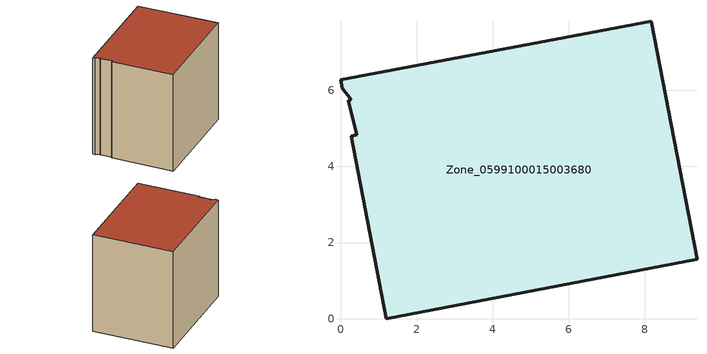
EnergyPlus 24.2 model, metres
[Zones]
Zone_0599100015003680
 floor ground (C_G): 8.17,7.81 9.37,1.56 1.21,0 0.28,4.8 0.43,4.84 0.2,5.74 0.29,5.76 0.04,6.05 0,6.27 z0.84
 wall outside (C_F): 1.21,0 9.37,1.56 8.17,7.81 0,6.27 0.04,6.05 0.29,5.76 0.2,5.74 0.43,4.84 0.28,4.8 1.21,0 z0.84:8.86
 roof outside (C_R): 9.37,1.56 8.17,7.81 0,6.27 0.04,6.05 0.29,5.76 0.2,5.74 0.43,4.84 0.28,4.8 1.21,0 z8.86
[BUILDING]
Pand.0599100015003680: North Axis=0; Terrain=City; Loads Convergence Tolerance Value=0.04; Temperature Convergence Tolerance Value=0.4; Solar Distribution=FullExterior; Maximum Number of Warmup Days=25; Minimum Number of Warmup Days=1
[Site:Location]
Rotterdam.The.Hague.AP_ZH_NLD Design_Conditions: Latitude=51.96; Longitude=4.45; Time Zone=1; Elevation=-4.5
[SITE:GROUNDTEMPERATURE:BUILDINGSURFACE]
18, 18, 18, 18, 18, 18, 18, 18, 18, 18, 18, 18
[MATERIAL] Thermal Absorptance=0.9; Solar Absorptance=0.7; Visible Absorptance=0.7
Name | Roughness | Thickness | Conductivity | Density | Specific Heat
G.TI.1965-1974 | MediumSmooth | 0.15 | 0.882353 | 540 | 1210
F.TI.1965-1974 | Rough | 0.3 | 0.697674 | 1920 | 840
R.TI.1965-1974 | MediumRough | 0.2 | 0.232558 | 1500 | 1000
[CONSTRUCTION]
C_G: G.TI.1965-1974
C_F: F.TI.1965-1974
C_R: R.TI.1965-1974
[ZONE]
Zone_0599100015003680: Type=1; Multiplier=1; Ceiling Height=Autocalculate; Volume=Autocalculate; Floor Area=autocalculate; Part of Total Floor Area=Yes
[ZONEINFILTRATION:DESIGNFLOWRATE]
Infil_Zone_0599100015003680: Zone or ZoneList or Space or SpaceList=Zone_0599100015003680; Schedule=AlwaysOn; Design Flow Rate Calculation Method=Flow/Area; Flow Rate per Floor Area=0.003; Constant Term Coefficient=1; Temperature Term Coefficient=0; Velocity Term Coefficient=0; Velocity Squared Term Coefficient=0
[HVACTEMPLATE:ZONE:IDEALLOADSAIRSYSTEM]
Zone_0599100015003680: Maximum Heating Supply Air Temperature=50; Minimum Cooling Supply Air Temperature=13; Maximum Heating Supply Air Humidity Ratio=0.0156; Minimum Cooling Supply Air Humidity Ratio=0.0077; Heating Limit=NoLimit; Cooling Limit=NoLimit; Dehumidification Control Type=ConstantSensibleHeatRatio; Cooling Sensible Heat Ratio=0.7; Dehumidification Setpoint=60; Humidification Control Type=None; Humidification Setpoint=30; Outdoor Air Method=None; Outdoor Air Flow Rate per Person=0.00944; Outdoor Air Flow Rate per Zone Floor Area=0; Outdoor Air Flow Rate per Zone=0; Demand Controlled Ventilation Type=None; Outdoor Air Economizer Type=NoEconomizer; Heat Recovery Type=None; Sensible Heat Recovery Effectiveness=0.7; Latent Heat Recovery Effectiveness=0.65
[ZONECONTROL:THERMOSTAT]
ThermostatControl_Zone_0599100015003680: Zone or ZoneList=Zone_0599100015003680; Control Type Schedule=DualSetpointControlType; Control 1=Thermostat_Zone_0599100015003680; Temperature Difference Between Cutout And Setpoint=0
[THERMOSTATSETPOINT:DUALSETPOINT]
Thermostat_Zone_0599100015003680: Heating Setpoint Temperature Schedule=HeatingSetpoint_Zone_0599100015003680; Cooling Setpoint Temperature Schedule=CoolingSetpoint_Zone_0599100015003680
[SCHEDULE:COMPACT]
HeatingSetpoint_Zone_0599100015003680: Through: 12/31, For: AllDays, Until: 24:00, 21
CoolingSetpoint_Zone_0599100015003680: Through: 12/31, For: AllDays, Until: 24:00, 24
DualSetpointControlType: Through: 12/31, For: AllDays, Until: 24:00, 4
AlwaysOn: Through: 12/31, For: AllDays, Until: 24:00, 1
